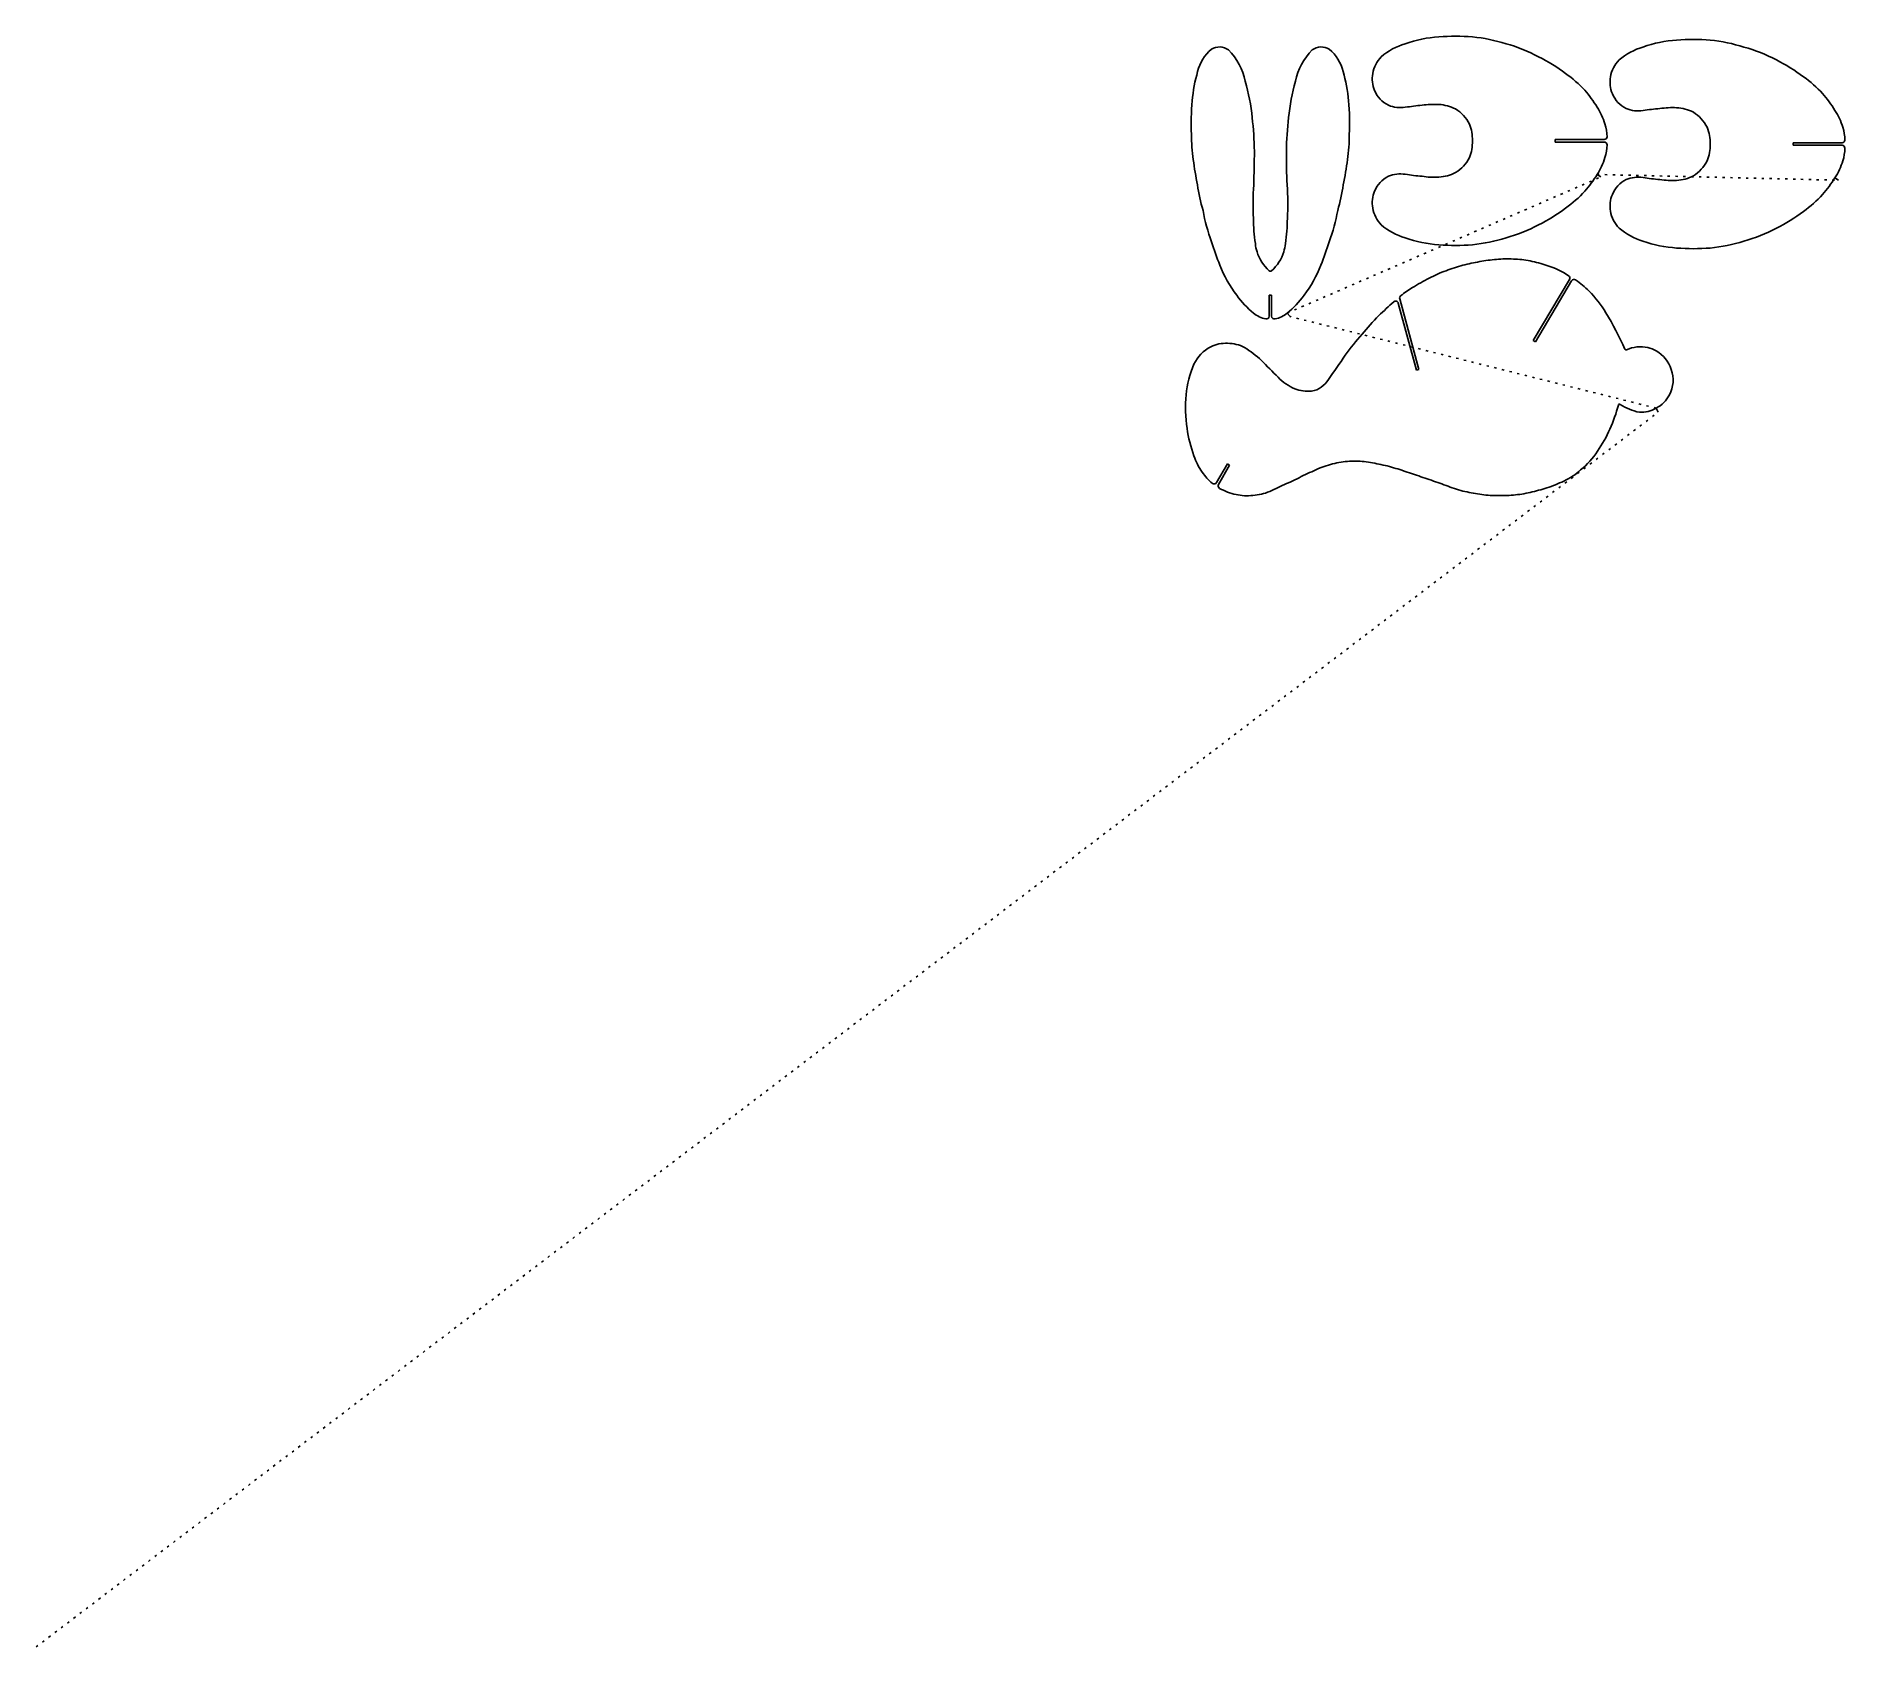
# Model space of a CAD drawing. Extents: x 0 to 80.7, y 0 to 71.9.
import ezdxf

# ---------------------------------------------------------------- set-up
doc = ezdxf.new("R2010")
doc.units = 0
doc.linetypes.add('DOT', pattern=[0.25, 0, -0.25])

msp = doc.modelspace()

# ---------------------------------------------------------------- linework, layer by layer
at = {"layer": '1', "color": 7, "linetype": 'CONTINUOUS'}
for p, q in [((67.792, 67.169, 1), (67.792, 67.281, 1)), ((67.792, 67.281, 1), (69.978, 67.281, 1)), ((69.978, 67.169, 1), (67.792, 67.169, 1)), ((78.405, 67.023, 1), (78.405, 67.135, 1)), ((78.405, 67.135, 1), (80.59, 67.135, 1)), ((80.59, 67.023, 1), (78.405, 67.023, 1)), ((69.826, 65.611, 1), (69.659, 65.722, 1)), ((80.438, 65.465, 1), (80.272, 65.576, 1)), ((66.812, 58.305, 1), (68.426, 61.034, 1)), ((68.522, 60.977, 1), (66.908, 58.248, 1)), ((55.023, 59.396, 1), (55.023, 60.327, 1)), ((55.023, 60.327, 1), (55.135, 60.327, 1)), ((55.135, 60.327, 1), (55.135, 59.396, 1)), ((61.593, 56.983, 1), (60.787, 59.977, 1)), ((60.85, 60.175, 1), (61.701, 57.012, 1)), ((55.962, 59.38, 1), (55.833, 59.533, 1)), ((66.908, 58.248, 1), (66.812, 58.305, 1)), ((61.701, 57.012, 1), (61.593, 56.983, 1)), ((72.389, 55.112, 1), (72.299, 55.29, 1)), ((52.681, 51.968, 1), (53.159, 52.798, 1)), ((53.256, 52.742, 1), (52.762, 51.883, 1)), ((53.159, 52.798, 1), (53.256, 52.742, 1)), ((61.045, 52.485, 1), (61.42, 52.365, 1))]:
    msp.add_line(p, q, dxfattribs=at)
at = {"layer": '1', "color": 7, "linetype": 'DOT'}
for p, q in [((55.833, 59.533, 1), (69.826, 65.611, 1)), ((69.659, 65.722, 1), (80.438, 65.465, 1)), ((72.299, 55.29, 1), (55.962, 59.38, 1)), ((0, 0, 1), (72.389, 55.112, 1))]:
    msp.add_line(p, q, dxfattribs=at)
at = {"layer": '1', "color": 7, "linetype": 'CONTINUOUS'}
for centre, radius, start, end in [((62.937411, 66.394581, 1), 5.481, 93.560784, 109.63108), ((63.3475, 62.500024, 1), 9.395, 85.418164, 94.581836), ((63.254286, 63.941795, 1), 7.968, 72.886453, 83.921682), ((53.601462, 69.901612, 1), 1.817, 129.28406, 166.590216), ((52.807944, 70.762386, 1), 0.652, 52.262173, 123.192927), ((51.275255, 69.337638, 1), 2.738, 11.425113, 45.127508), ((58.882745, 69.337638, 1), 2.738, 134.872492, 168.574887), ((57.350056, 70.762386, 1), 0.652, 56.807073, 127.737827), ((56.556538, 69.901612, 1), 1.817, 13.409784, 50.71594), ((61.954979, 68.701395, 1), 2.982, 106.741521, 130.230794), ((63.583701, 64.405534, 1), 7.43, 62.217028, 74.262044), ((72.566979, 68.555395, 1), 2.982, 106.741521, 130.230794), ((73.549411, 66.248581, 1), 5.481, 93.560784, 109.63108), ((73.9595, 62.354024, 1), 9.395, 85.418164, 94.581836), ((73.866286, 63.795795, 1), 7.968, 72.886453, 83.921682), ((74.19785, 64.258929, 1), 7.43, 62.227042, 74.27926), ((59.269951, 68.244425, 1), 7.721, 164.382702, 174.309492), ((50.889605, 68.238867, 1), 7.721, 5.731958, 15.660127), ((60.927802, 69.986323, 1), 1.305, 169.41697, 203.163187), ((61.049135, 69.983038, 1), 1.425, 135.715693, 170.183113), ((63.719693, 64.271974, 1), 7.487, 52.71662, 63.61432), ((65.109063, 65.779878, 1), 5.449, 42.740498, 54.736188), ((71.661135, 69.837038, 1), 1.425, 135.715693, 170.183113), ((74.332693, 64.125974, 1), 7.487, 52.71662, 63.61432), ((45.091542, 67.354809, 1), 9.22, 5.634196, 15.895392), ((65.067987, 67.360183, 1), 9.22, 164.139328, 174.39936), ((60.93999, 69.983201, 1), 1.315, 202.829218, 243.146972), ((65.287211, 66.112369, 1), 5.094, 30.882331, 41.35366), ((71.539802, 69.840323, 1), 1.305, 169.41697, 203.163187), ((75.719177, 65.635921, 1), 5.449, 42.711266, 54.699011), ((64.070988, 68.009687, 1), 12.524, 175.418809, 182.291192), ((46.088012, 68.009687, 1), 12.524, 357.708808, 364.581191), ((60.88722, 70.145501, 1), 1.441, 247.93946, 278.411047), ((62.613166, 59.263616, 1), 9.577, 94.5826, 99.102946), ((62.407487, 65.083769, 1), 3.768, 87.117066, 98.539067), ((62.483919, 66.942354, 1), 1.908, 63.172862, 86.602276), ((62.476636, 67.237286, 1), 1.654, 26.411122, 58.331168), ((67.304743, 67.161943, 1), 2.827, 16.735736, 33.615063), ((71.55199, 69.837201, 1), 1.315, 202.829218, 243.146972), ((71.499364, 69.998363, 1), 1.44, 247.917126, 278.451337), ((73.226166, 59.117616, 1), 9.577, 94.5826, 99.102946), ((73.020487, 64.937769, 1), 3.768, 87.117066, 98.539067), ((73.095785, 66.796422, 1), 1.908, 63.168361, 86.56817), ((75.902331, 65.962828, 1), 5.094, 30.928753, 41.406744), ((39.256641, 66.536343, 1), 15.109, 0.844384, 6.550651), ((70.902208, 66.526287, 1), 15.11, 173.411404, 179.117539), ((62.438484, 67.314664, 1), 1.656, 356.861557, 383.424851), ((68.224016, 67.398286, 1), 1.879, 0.235226, 17.906122), ((73.088636, 67.091286, 1), 1.654, 26.411122, 58.331168), ((73.051325, 67.166725, 1), 1.656, 356.963385, 383.497978), ((77.917743, 67.015943, 1), 2.827, 16.735736, 33.615063), ((78.836006, 67.255422, 1), 1.879, 0.139598, 17.805655), ((59.686958, 67.535072, 1), 8.13, 180.183738, 188.14659), ((50.472068, 67.542217, 1), 8.13, 351.802539, 359.765907), ((62.438387, 67.135113, 1), 1.656, 336.583548, 363.076862), ((69.978, 67.406, 1), 0.125, 270, 360), ((69.978004, 67.044, 1), 0.125, 359.541629, 450.001833), ((68.224016, 67.050714, 1), 1.879, 342.093878, 359.764774), ((73.051325, 66.991275, 1), 1.656, 336.502022, 363.036615), ((80.59, 67.26, 1), 0.125, 270, 360), ((80.590004, 66.898, 1), 0.125, 359.541629, 450.001833), ((66.924782, 68.359216, 1), 15.413, 187.366598, 191.607596), ((16.833, 66.75932, 1), 37.531, 357.708963, 359.999511), ((93.325, 66.75932, 1), 37.531, 180.000489, 182.291037), ((43.231525, 68.346076, 1), 15.413, 348.442263, 352.682649), ((62.475921, 67.211273, 1), 1.654, 301.697935, 333.644609), ((67.304743, 67.287057, 1), 2.827, 326.384937, 343.264264), ((73.087921, 67.065273, 1), 1.654, 301.697935, 333.644609), ((77.917743, 67.141057, 1), 2.827, 326.384937, 343.264264), ((78.836006, 66.901578, 1), 1.879, 342.194345, 359.860402), ((60.939726, 64.466172, 1), 1.315, 116.888967, 157.14113), ((60.888168, 64.30537, 1), 1.44, 81.621208, 112.160341), ((62.613166, 75.186384, 1), 9.577, 260.897054, 265.4174), ((62.412474, 69.365479, 1), 3.768, 261.384246, 272.807011), ((62.483919, 67.506646, 1), 1.908, 273.397724, 296.827138), ((65.287211, 68.336631, 1), 5.094, 318.64634, 329.117669), ((71.551454, 64.319528, 1), 1.315, 116.826859, 157.110675), ((71.501027, 64.158233, 1), 1.441, 81.661595, 112.138105), ((73.225166, 75.040384, 1), 9.577, 260.897054, 265.4174), ((73.024769, 69.220446, 1), 3.769, 261.382003, 272.816985), ((73.095785, 67.360578, 1), 1.908, 273.43183, 296.831639), ((75.900211, 68.190631, 1), 5.094, 318.64634, 329.117669), ((59.517978, 66.32762, 1), 7.765, 187.917605, 196.53264), ((66.811368, 64.384151, 1), 12.508, 175.989279, 182.864843), ((43.346632, 64.384151, 1), 12.508, 357.135157, 364.010721), ((50.641906, 66.333957, 1), 7.765, 343.418578, 352.035183), ((60.927802, 64.463677, 1), 1.305, 156.836813, 190.58303), ((65.111732, 68.672007, 1), 5.449, 305.229453, 317.218173), ((71.539802, 64.317677, 1), 1.305, 156.836813, 190.58303), ((75.724069, 68.526764, 1), 5.45, 305.230557, 317.217069), ((60.596381, 65.65009, 1), 8.659, 190.191352, 199.813776), ((49.560625, 65.644549, 1), 8.659, 340.225191, 349.845898), ((61.049344, 64.465747, 1), 1.425, 189.767311, 224.272229), ((63.715925, 70.175155, 1), 7.487, 296.417873, 307.31963), ((71.66113, 64.320992, 1), 1.425, 189.818091, 224.342156), ((74.328925, 70.029155, 1), 7.487, 296.417873, 307.31963), ((63.741037, 63.95134, 1), 9.424, 181.169463, 188.010882), ((46.416797, 63.943028, 1), 9.424, 352.040148, 358.881082), ((61.954979, 65.747605, 1), 2.982, 229.769206, 253.258479), ((63.583701, 70.043466, 1), 7.43, 285.737956, 297.782972), ((72.566695, 65.60269, 1), 2.982, 229.801503, 253.264169), ((74.19785, 69.898071, 1), 7.43, 285.72074, 297.772958), ((74.000358, 69.869712, 1), 22.707, 198.36615, 201.157524), ((56.224498, 62.803213, 1), 1.823, 185.199683, 197.303251), ((56.267681, 62.822589, 1), 1.87, 197.476532, 228.271264), ((53.891319, 62.822589, 1), 1.87, 311.728736, 342.523468), ((53.934502, 62.803213, 1), 1.823, 342.696749, 354.800317), ((36.163324, 69.883801, 1), 22.707, 338.809765, 341.596388), ((62.934014, 68.055629, 1), 5.481, 250.406613, 266.474791), ((63.3475, 71.949976, 1), 9.395, 265.418164, 274.581836), ((63.259252, 70.508732, 1), 7.968, 276.042409, 287.076187), ((73.549411, 67.909419, 1), 5.481, 250.36892, 266.439216), ((73.9595, 71.803976, 1), 9.395, 265.418164, 274.581836), ((73.871252, 70.362732, 1), 7.968, 276.042409, 287.076187), ((57.972823, 63.666753, 1), 5.521, 201.157973, 217.196891), ((55.0795, 61.490504, 1), 0.085, 228.340235, 311.659765), ((52.184851, 63.665323, 1), 5.521, 322.808707, 338.880187), ((65.008416, 55.671164, 1), 6.123, 109.942523, 117.628035), ((65.57765, 54.619375, 1), 7.308, 105.131539, 111.325335), ((68.169351, 42.175386, 1), 20.011, 100.799019, 102.993698), ((65.616452, 55.524472, 1), 6.42, 93.978664, 100.740619), ((65.621109, 58.201075, 1), 3.755, 85.403919, 96.884557), ((65.881487, 58.112214, 1), 3.832, 78.110113, 89.394247), ((65.236985, 55.05542, 1), 6.956, 71.683658, 78.102873), ((66.437168, 58.331984, 1), 3.47, 55.772, 73.494861), ((63.719545, 56.774771, 1), 4.523, 120.572782, 128.693055), ((66.509234, 52.600473, 1), 9.54, 117.06179, 122.246814), ((68.318496, 61.097781, 1), 0.125, 329.319846, 415.665106), ((68.629186, 60.912688, 1), 0.125, 54.934766, 149.036062), ((65.940473, 57.078459, 1), 4.808, 45.674244, 54.959668), ((57.447658, 63.230455, 1), 4.839, 216.84111, 229.826526), ((52.710659, 63.229878, 1), 4.839, 310.184052, 323.152623), ((76.221611, 42.460925, 1), 23.527, 131.660012, 133.86603), ((60.666234, 59.944742, 1), 0.125, 14.955306, 131.749302), ((60.970615, 60.207817, 1), 0.125, 128.970719, 195.220386), ((65.413447, 56.727387, 1), 5.429, 31.326485, 44.284027), ((55.145306, 60.555173, 1), 1.31, 231.286636, 257.957876), ((54.898, 59.396266, 1), 0.125, 257.994694, 359.878055), ((55.26, 59.396049, 1), 0.125, 180.022537, 282.474206), ((55.013694, 60.555173, 1), 1.31, 282.042124, 308.713364), ((68.829867, 50.644975, 1), 12.509, 135.433493, 140.569286), ((57.140046, 51.787172, 1), 15.065, 24.043055, 31.016769), ((53.107367, 56.621293, 1), 1.567, 87.672673, 116.05856), ((53.169752, 56.58, 1), 1.607, 62.007803, 89.95552), ((70.792476, 48.513343, 1), 15.384, 139.079676, 143.556027), ((53.189276, 56.529243, 1), 1.686, 117.185043, 154.540829), ((51.497198, 54.02781, 1), 4.654, 46.936309, 58.570814), ((93.287367, 94.933285, 1), 53.829, 224.166729, 225.300998), ((-26.287656, 115.293635, 1), 102.457, 325.026133, 325.764659), ((70.947982, 57.947952, 1), 0.055, 204.664549, 294.740312), ((71.607089, 56.436416, 1), 1.594, 78.605688, 113.518944), ((71.633171, 56.724313, 1), 1.307, 59.373926, 77.233034), ((71.603644, 56.617791, 1), 1.414, 16.272422, 60.543351), ((55.985031, 55.43378, 1), 4.686, 157.142659, 174.449792), ((57.051337, 58.224392, 1), 2.249, 223.685829, 247.011539), ((56.719542, 57.137514, 1), 1.107, 280.48542, 328.856948), ((71.713658, 56.52987, 1), 1.338, 331.186123, 381.212675), ((57.299001, 55.287361, 1), 6.008, 174.271955, 188.628477), ((56.766851, 57.667677, 1), 1.626, 248.578753, 275.439957), ((71.69966, 56.468336, 1), 1.322, 296.959386, 333.816179), ((64.225426, 57.07152, 1), 6.592, 325.776176, 345.553721), ((70.662139, 55.412812, 1), 0.055, 57.116374, 165.051135), ((71.979283, 57.383091, 1), 2.315, 236.216114, 259.212711), ((71.630749, 56.413249, 1), 1.307, 266.282205, 300.749548), ((57.584741, 55.303606, 1), 6.293, 188.384402, 199.886417), ((66.599972, 55.38219, 1), 3.679, 309.19583, 326.731018), ((54.070962, 53.938655, 1), 2.526, 197.882664, 216.560214), ((67.090482, 29.921208, 1), 24.721, 113.335843, 115.240458), ((59.203538, 47.635843, 1), 5.336, 102.517781, 110.922811), ((58.835368, 49.105193, 1), 3.822, 90.57519, 101.90392), ((58.834593, 49.127186, 1), 3.8, 79.20986, 90.566836), ((57.969652, 43.043764, 1), 9.942, 76.473716, 80.876999), ((57.606925, 42.387251, 1), 10.667, 71.197353, 75.404158), ((66.782951, 54.960557, 1), 3.239, 295.414249, 311.4014), ((53.996509, 53.740558, 1), 2.351, 213.762097, 230.212328), ((52.572329, 52.029771, 1), 0.125, 230.011357, 330.384845), ((52.870501, 51.82093, 1), 0.125, 150.227529, 241.57525), ((54.184344, 54.249291, 1), 2.886, 241.584372, 257.200918), ((44.687123, 74.652305, 1), 25.301, 294.173722, 296.052038), ((50.636669, 63.638106, 1), 12.803, 293.779168, 297.502843), ((69.174794, 73.278541, 1), 22.305, 249.655091, 251.696773), ((55.193506, 30.926647, 1), 22.295, 69.723115, 71.764864), ((65.58598, 58.644367, 1), 7.308, 248.604542, 254.800799), ((64.445415, 61.639441, 1), 10.35, 282.428762, 286.719671), ((64.800893, 59.179151, 1), 7.9, 289.384887, 295.267757), ((54.025932, 53.492541, 1), 2.113, 256.843829, 277.370561), ((54.170097, 53.664452, 1), 2.271, 273.203344, 292.741311), ((65.270024, 57.99718, 1), 6.602, 255.974457, 262.611241), ((65.179445, 56.133992, 1), 4.745, 260.802334, 269.898022), ((65.354942, 57.655301, 1), 6.269, 268.318618, 275.189748), ((65.52969, 56.277209, 1), 4.881, 274.610112, 283.546637)]:
    msp.add_arc(centre, radius, start, end, dxfattribs=at)

doc.saveas('drawing.dxf')
